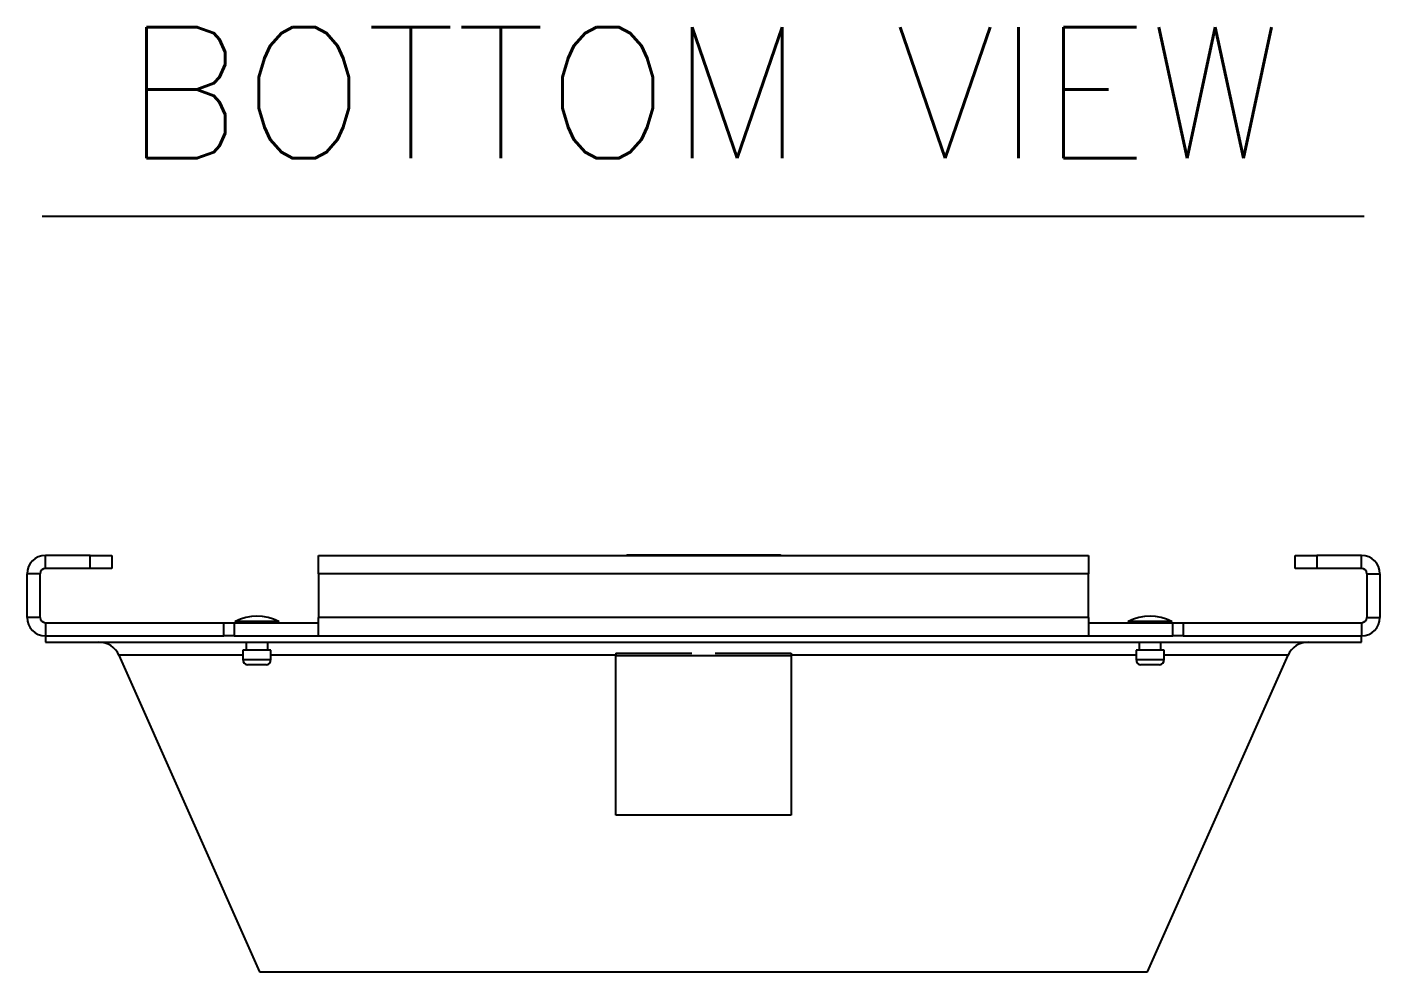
# Model space of a CAD drawing. Extents: x 16.5 to 113.1, y 4.4 to 84.5.
# Drawn here: x 50.09 to 57.82, y 21.96 to 27.36 of the extents above; entities that cross this region are included whole.
import ezdxf
from ezdxf.enums import TextEntityAlignment as Align

# ---------------------------------------------------------------- set-up
doc = ezdxf.new("R2010")
doc.units = 0
doc.header["$MEASUREMENT"] = 0
doc.layers.add('OBJECT', color=7, linetype='CONTINUOUS')
doc.styles.get("Standard").update_dxf_attribs({"font": 'SIMPLEX'})

msp = doc.modelspace()

# ---------------------------------------------------------------- linework, layer by layer
at = {"layer": 'OBJECT', "color": 1}
msp.add_line((50.1804, 26.2797), (57.7347, 26.2797), dxfattribs=at)
at = {"layer": 'OBJECT'}
for p, q in [((50.1997, 24.2673), (50.1997, 24.3422)), ((50.4547, 24.3422), (50.1997, 24.3422)), ((50.4547, 24.2673), (50.4547, 24.3422)), ((50.4547, 24.3422), (50.5797, 24.3422)), ((50.5797, 24.3422), (50.5797, 24.2673)), ((51.7597, 24.2373), (51.7597, 24.3422)), ((51.7597, 24.3422), (56.1597, 24.3422)), ((53.5187, 24.3422), (53.5222, 24.3423)), ((53.6472, 24.3423), (53.5222, 24.3423)), ((54.2722, 24.3423), (53.6472, 24.3423)), ((53.6472, 24.3422), (53.6472, 24.3423)), ((54.3972, 24.3423), (54.2722, 24.3423)), ((54.2722, 24.3422), (54.2722, 24.3423)), ((54.4008, 24.3422), (54.3972, 24.3423)), ((56.1597, 24.3422), (56.1597, 24.2373)), ((57.3397, 24.2673), (57.3397, 24.3422)), ((57.3397, 24.3422), (57.4647, 24.3422)), ((57.4647, 24.3422), (57.4647, 24.2673)), ((57.7197, 24.3422), (57.4647, 24.3422)), ((57.7197, 24.2673), (57.7197, 24.3422)), ((50.1697, 24.2373), (50.0948, 24.2373)), ((50.0948, 23.9872), (50.0948, 24.2373)), ((50.1697, 23.9872), (50.1697, 24.2373)), ((50.4547, 24.2673), (50.1997, 24.2673)), ((50.5797, 24.2673), (50.4547, 24.2673)), ((56.1597, 24.2373), (51.7597, 24.2373)), ((51.7597, 24.2373), (51.7597, 23.9872)), ((56.1597, 23.9872), (56.1597, 24.2373)), ((57.4647, 24.2673), (57.3397, 24.2673)), ((57.7197, 24.2673), (57.4647, 24.2673)), ((57.7497, 24.2373), (57.8246, 24.2373)), ((57.7497, 24.2373), (57.7497, 23.9872)), ((57.8246, 24.2373), (57.8246, 23.9872)), ((50.1697, 23.9872), (50.0948, 23.9872)), ((51.2835, 23.9647), (51.2835, 23.9572)), ((51.3542, 23.9647), (51.2835, 23.9647)), ((51.5335, 23.9647), (51.3542, 23.9647)), ((51.5335, 23.9572), (51.5335, 23.9647)), ((56.1597, 23.9872), (51.7597, 23.9872)), ((51.7597, 23.8823), (51.7597, 23.9872)), ((56.1597, 23.9872), (56.1597, 23.8823)), ((56.386, 23.9647), (56.386, 23.9572)), ((56.636, 23.9647), (56.386, 23.9647)), ((56.636, 23.9572), (56.636, 23.9647)), ((57.7497, 23.9872), (57.8246, 23.9872)), ((50.1997, 23.9572), (50.1997, 23.8823)), ((50.1997, 23.9572), (51.2191, 23.9572)), ((51.2191, 23.8823), (51.2191, 23.9572)), ((51.2191, 23.9572), (51.2789, 23.9572)), ((51.2789, 23.9572), (51.2789, 23.8823)), ((51.2789, 23.9572), (51.7597, 23.9572)), ((56.1597, 23.9572), (56.6406, 23.9572)), ((56.6406, 23.8823), (56.6406, 23.9572)), ((56.6406, 23.9572), (56.7003, 23.9572)), ((56.7003, 23.9572), (56.7003, 23.8823)), ((56.7003, 23.9572), (57.7197, 23.9572)), ((57.7197, 23.9572), (57.7197, 23.8823)), ((50.1997, 23.8823), (50.1997, 23.8463)), ((50.1997, 23.8823), (51.2191, 23.8823)), ((50.1997, 23.8463), (57.7197, 23.8463)), ((51.2789, 23.8823), (51.2191, 23.8823)), ((51.2789, 23.8823), (51.7597, 23.8823)), ((51.346, 23.8463), (51.346, 23.8012)), ((51.471, 23.8012), (51.471, 23.8463)), ((51.7597, 23.8823), (56.1597, 23.8823)), ((56.1597, 23.8823), (56.6406, 23.8823)), ((56.4485, 23.8463), (56.4485, 23.8012)), ((56.5735, 23.8012), (56.5735, 23.8463)), ((56.7003, 23.8823), (56.6406, 23.8823)), ((56.7003, 23.8823), (57.7197, 23.8823)), ((57.7197, 23.8463), (57.7197, 23.8823)), ((50.6193, 23.772), (51.4223, 21.9616)), ((51.3285, 23.772), (50.6193, 23.772)), ((51.3285, 23.8012), (51.3285, 23.7462)), ((51.3737, 23.8012), (51.3285, 23.8012)), ((51.3285, 23.7462), (51.3737, 23.7462)), ((51.4885, 23.8012), (51.3737, 23.8012)), ((51.3737, 23.7462), (51.4885, 23.7462)), ((51.4885, 23.7462), (51.4885, 23.8012)), ((53.4597, 23.772), (51.4885, 23.772)), ((53.4597, 23.783), (53.4597, 23.7708)), ((53.4597, 23.783), (53.8927, 23.783)), ((53.4597, 23.7708), (54.4597, 23.7708)), ((53.4597, 22.8567), (53.4597, 23.7708)), ((54.0267, 23.783), (54.4597, 23.783)), ((54.4597, 23.783), (54.4597, 23.7708)), ((56.431, 23.772), (54.4597, 23.772)), ((54.4597, 23.7708), (54.4597, 22.8567)), ((56.431, 23.8012), (56.431, 23.7462)), ((56.591, 23.8012), (56.431, 23.8012)), ((56.431, 23.7462), (56.591, 23.7462)), ((56.4972, 21.9616), (57.3002, 23.772)), ((56.591, 23.7462), (56.591, 23.8012)), ((57.3002, 23.772), (56.591, 23.772)), ((51.4635, 23.7166), (51.3535, 23.7166)), ((56.4806, 23.7166), (56.456, 23.7166)), ((56.566, 23.7166), (56.4806, 23.7166)), ((54.4597, 22.8567), (53.4597, 22.8567)), ((51.4223, 21.9616), (56.4972, 21.9616))]:
    msp.add_line(p, q, dxfattribs=at)
for centre, radius, start, end in [((50.1997, 24.2373), 0.1049, 90, 180), ((57.7197, 24.2373), 0.1049, 0, 90), ((50.1997, 24.2373), 0.03, 90, 180), ((57.7197, 24.2373), 0.03, 0, 90), ((50.1997, 23.9872), 0.1049, 180, 270), ((50.1997, 23.9872), 0.03, 180, 270), ((51.4085, 23.7234), 0.2717, 62.61209, 117.38791), ((56.511, 23.7234), 0.2717, 62.61209, 117.38791), ((57.7197, 23.9872), 0.03, 270, 0), ((57.7197, 23.9872), 0.1049, 270, 0), ((50.505, 23.7213), 0.125, 23.91967, 90), ((57.4144, 23.7213), 0.125, 90, 156.08033), ((51.3585, 23.7462), 0.03, 180, 260.40593), ((51.4585, 23.7462), 0.03, 279.59407, 0), ((56.461, 23.7462), 0.03, 180, 260.40593), ((56.561, 23.7462), 0.03, 279.59407, 0)]:
    msp.add_arc(centre, radius, start, end, dxfattribs=at)

# ---------------------------------------------------------------- texts
at = {"layer": 'OBJECT', "color": 1}
msp.add_text('BOTTOM VIEW', height=0.75, dxfattribs=at).set_placement((53.9586, 26.6111), align=Align.CENTER)

doc.saveas('drawing.dxf')
